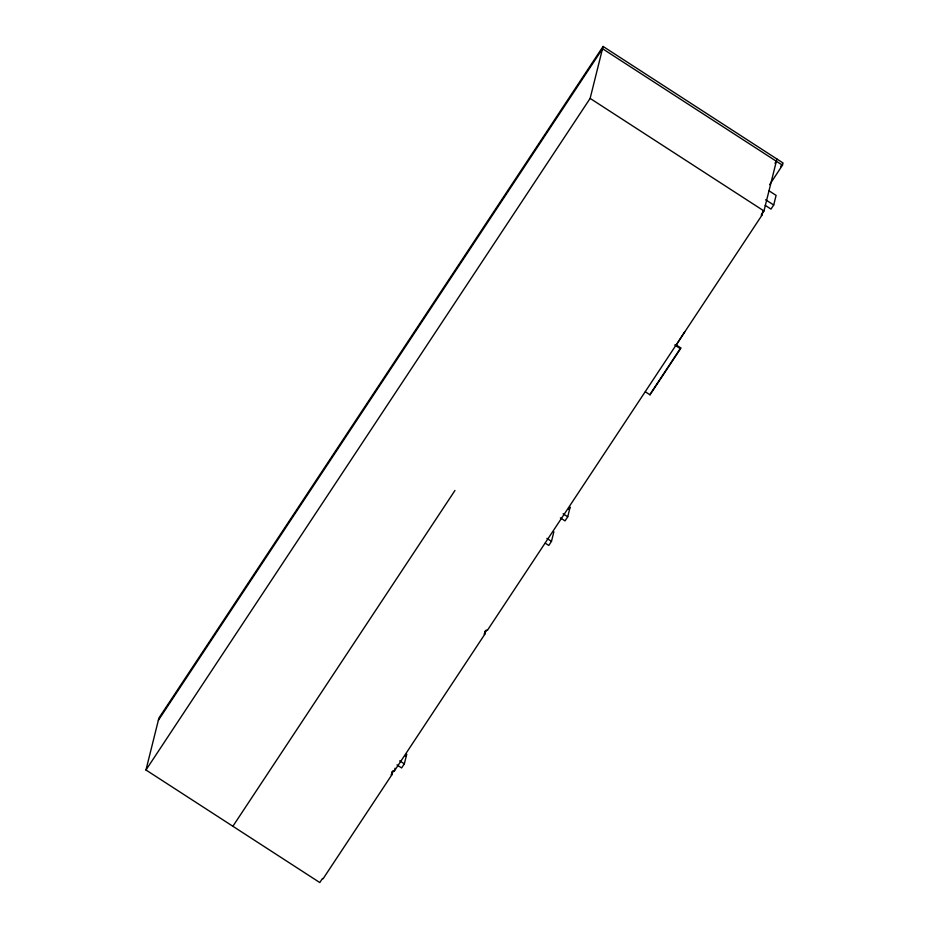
<?xml version="1.0" encoding="UTF-8"?>
<svg xmlns="http://www.w3.org/2000/svg" width="929" height="929" viewBox="0 0 929 929"><rect width="100%" height="100%" fill="white"/><g stroke="black" fill="none" stroke-linecap="round" stroke-linejoin="round"><path stroke-width="1.39" d="M392.7 770.931L391.666 775.076L323.06 878.811L322.502 878.451L319.797 882.55L145.969 769.99L158.917 718.036L603.084 46.45L783.031 162.97L782.473 165.223L769.665 184.592M391.666 775.076L391.806 771.953M391.109 774.716L393.826 770.617L394.372 770.977L395.069 768.213M396.985 764.939L401.618 767.946L404.336 763.847L406.728 754.255L405.369 756.299M145.969 769.99L590.136 98.404L603.084 46.45M394.372 770.977L484.659 634.472L484.787 631.36M484.659 634.472L485.693 630.338M545.3 543.198L548.772 545.451L551.489 541.352L553.881 531.748M560.396 517.871L565.029 520.879L567.735 516.779L570.127 507.188L568.769 509.231M645.388 391.817L650.021 394.825L650.242 393.977M650.021 394.825L680.504 348.747L680.713 347.899L676.08 344.891M684.719 331.804L675.871 345.716M484.102 634.112L486.808 630.025L487.365 630.385L761.815 215.423L762.848 211.278M761.815 215.423L761.257 215.063L763.963 210.964L776.923 159.01M765.206 205.344L771 209.095L773.706 204.995L776.11 195.392L769.154 190.898M158.36 720.3L602.526 48.714L782.473 165.223M232.877 826.276L454.966 490.477M774.995 163.318L776.354 161.263M780.639 166.605L782.23 164.178M651.02 392.793L680.713 347.899M765.601 199.747L773.706 204.995M590.136 98.404L763.963 210.964M674.709 344.996L680.504 348.747M563.102 513.783L567.735 516.779M546.844 538.356L551.489 541.352M399.691 760.851L404.336 763.847"/></g></svg>
